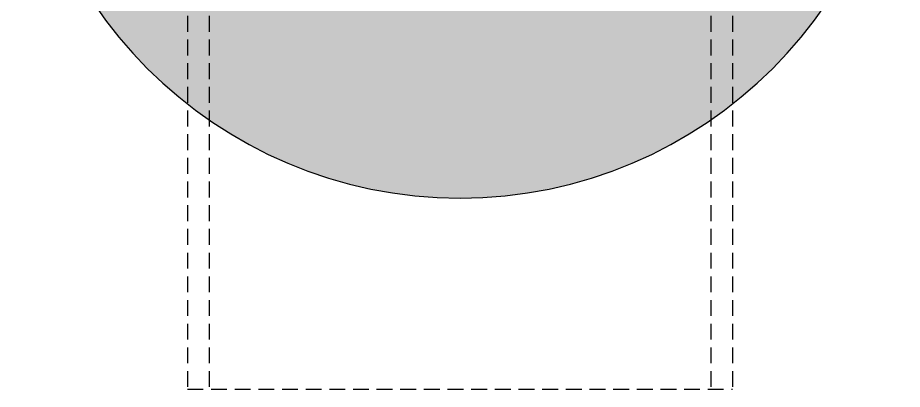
# Model space of a CAD drawing. Header units: inches. Extents: x 25.9 to 60.4, y 39.3 to 56.3.
# Drawn here: x 25.92 to 39.95, y 39.3 to 45.19 of the extents above; entities that cross this region are included whole.
import ezdxf

# ---------------------------------------------------------------- set-up
doc = ezdxf.new("R2010")
doc.units = ezdxf.units.IN
doc.header["$MEASUREMENT"] = 0
doc.linetypes.add('HIDDEN', pattern=[0.375, 0.25, -0.125])
for name, color, linetype in [('HousingHidden', 1, 'HIDDEN'), ('Rotor', 2, 'Continuous'), ('Solid', 7, 'Continuous')]:
    doc.layers.add(name, color=color, linetype=linetype)

msp = doc.modelspace()

# ---------------------------------------------------------------- hatches: boundary and pattern name
at = {"layer": 'Solid', "true_color": 0x636466}
h = msp.add_hatch(color=251, dxfattribs=at)
h.dxf.hatch_style = 1
edge = h.paths.add_edge_path(flags=16)
edge.add_arc((32.935, 49.338), 3.976, 0, 180)
edge.add_arc((32.935, 49.338), 3.976, 180, 360)
edge = h.paths.add_edge_path()
edge.add_arc((32.935, 49.338), 7.009, 0, 180)
edge.add_arc((32.935, 49.338), 7.009, 180, 360)

# ---------------------------------------------------------------- linework, layer by layer
at = {"layer": 'HousingHidden'}
for p, q in [((28.614, 49.338), (28.614, 39.298)), ((28.959, 49.338), (28.959, 39.298)), ((36.911, 49.338), (36.911, 39.298)), ((37.256, 49.338), (37.256, 39.298)), ((28.614, 39.298), (37.256, 39.298))]:
    msp.add_line(p, q, dxfattribs=at)
at = {"layer": 'Rotor'}
msp.add_lwpolyline([(39.944, 49.338, 1), (25.926, 49.338, 1), (39.944, 49.338)], format="xyb", close=True, dxfattribs=at)

doc.saveas('drawing.dxf')
